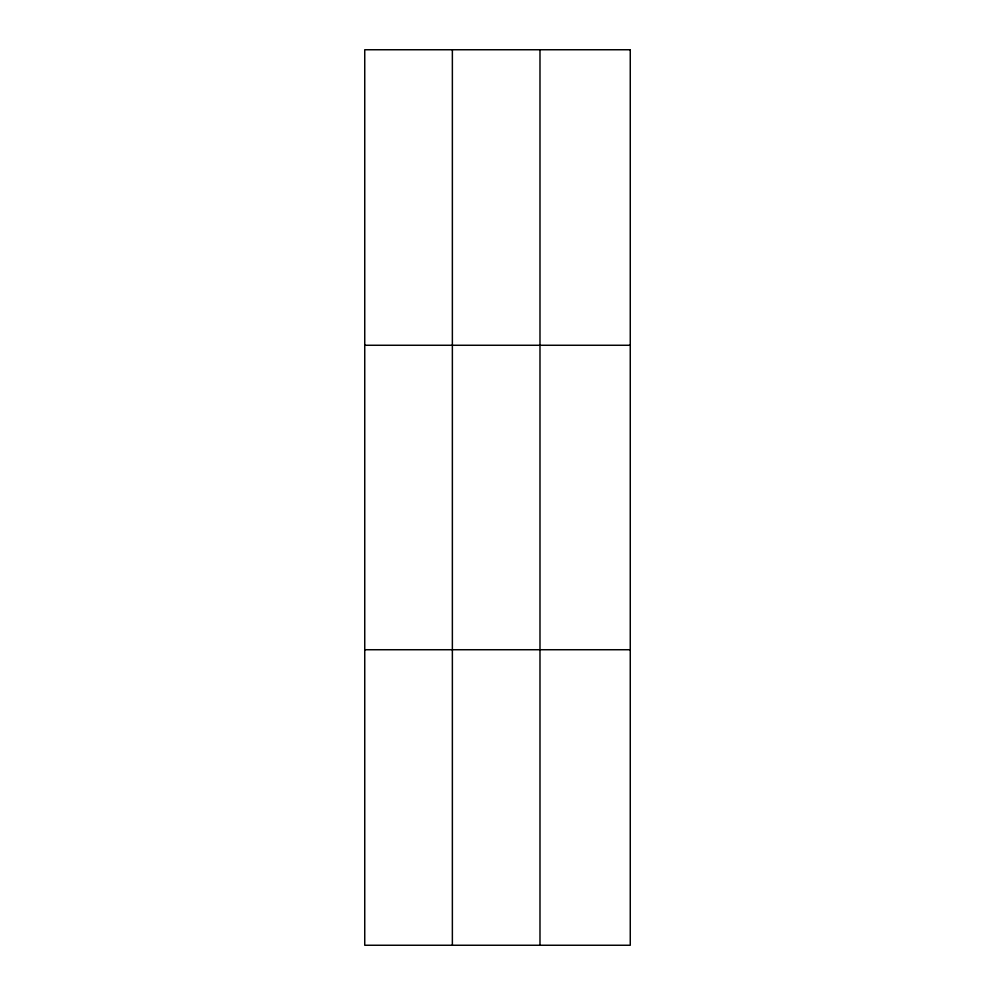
<?xml version="1.0" encoding="UTF-8"?>
<svg xmlns="http://www.w3.org/2000/svg" width="995" height="995" viewBox="0 0 995 995"><rect width="100%" height="100%" fill="white"/><g stroke="black" fill="none" stroke-linecap="round" stroke-linejoin="round"><path stroke-width="1.49" d="M452.364 49.75L452.364 945.25M539.986 49.75L539.986 945.25M364.742 345.265L630.258 345.265M364.742 649.735L630.258 649.735M630.258 49.75L630.258 945.25L364.742 945.25L364.742 49.75L630.258 49.75"/></g></svg>
